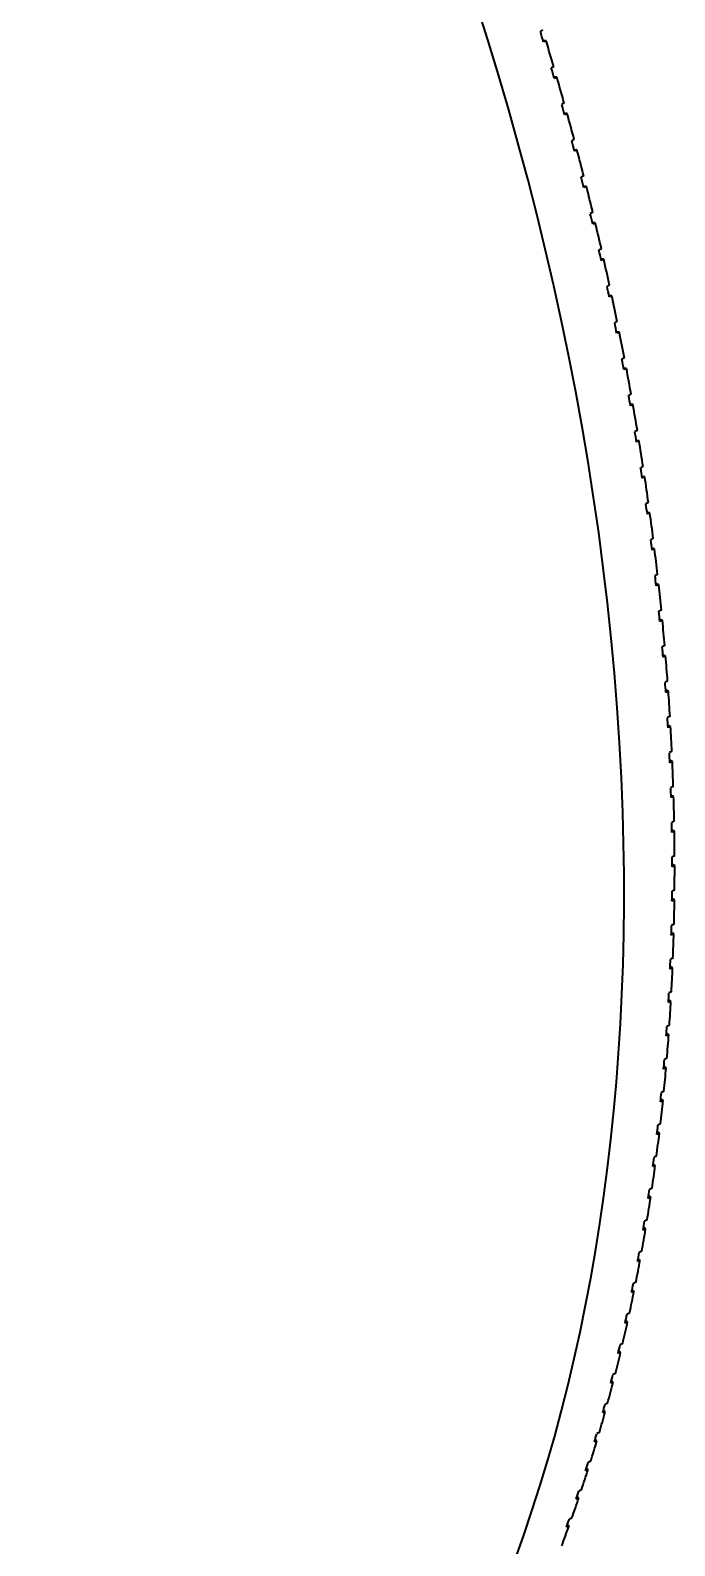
# Model space of a CAD drawing. Extents: x 0 to 297, y 0 to 210.
# Drawn here: x 54.66 to 63.42, y 29.98 to 50.55 of the extents above; entities that cross this region are included whole.
import ezdxf

# ---------------------------------------------------------------- set-up
doc = ezdxf.new("R2010")
doc.units = 0

msp = doc.modelspace()

# ---------------------------------------------------------------- linework, layer by layer
at = {"color": 7, "lineweight": 35, "ltscale": 0.000952696}
for p, q in [((61.625, 50.547), (61.591, 50.53)), ((62.051, 49.065), (62.016, 49.048)), ((62.42, 47.582), (62.386, 47.565)), ((63.198, 43.026), (63.164, 43.009)), ((63.329, 41.579), (63.295, 41.563)), ((63.384, 40.625), (63.349, 40.609)), ((63.415, 39.213), (63.381, 39.196)), ((63.414, 38.881), (63.38, 38.864)), ((63.257, 36.024), (63.222, 36.008)), ((62.946, 33.858), (62.912, 33.842)), ((62.888, 33.558), (62.854, 33.541))]:
    msp.add_line(p, q, dxfattribs=at)
at = {"color": 7, "lineweight": 35, "ltscale": 0.000959693}
msp.add_line((61.668, 50.405), (61.63, 50.402), dxfattribs=at)
at = {"color": 7, "lineweight": 35, "ltscale": 0.000952827}
msp.add_line((61.668, 50.405), (61.634, 50.389), dxfattribs=at)
at = {"color": 7, "lineweight": 35, "ltscale": 0.000952782}
for p, q in [((61.773, 50.053), (61.739, 50.037)), ((61.915, 49.559), (61.881, 49.543)), ((62.088, 48.923), (62.054, 48.907)), ((62.216, 48.429), (62.182, 48.412)), ((62.337, 47.934), (62.303, 47.918)), ((62.561, 46.946), (62.527, 46.93)), ((62.733, 46.101), (62.698, 46.085)), ((62.932, 44.977), (62.897, 44.961)), ((62.987, 44.627), (62.953, 44.611)), ((63.078, 43.998), (63.044, 43.982)), ((63.142, 43.511), (63.107, 43.495)), ((63.183, 43.164), (63.148, 43.148)), ((63.319, 41.716), (63.285, 41.7)), ((63.36, 41.101), (63.325, 41.085)), ((63.409, 39.816), (63.375, 39.799)), ((63.406, 38.418), (63.372, 38.401)), ((63.372, 37.501), (63.337, 37.484)), ((63.335, 36.918), (63.301, 36.902)), ((63.223, 35.709), (63.188, 35.692)), ((63.152, 35.145), (63.118, 35.129)), ((63.09, 34.712), (63.056, 34.696)), ((63.021, 34.283), (62.987, 34.266)), ((62.681, 32.611), (62.647, 32.595)), ((62.58, 32.205), (62.546, 32.189))]:
    msp.add_line(p, q, dxfattribs=at)
at = {"color": 7, "lineweight": 35, "ltscale": 0.000960488}
msp.add_line((61.815, 49.912), (61.776, 49.909), dxfattribs=at)
at = {"color": 7, "lineweight": 35, "ltscale": 0.000952741}
for p, q in [((61.815, 49.912), (61.78, 49.895)), ((62.18, 48.57), (62.146, 48.554)), ((62.531, 47.088), (62.496, 47.071)), ((62.635, 46.594), (62.601, 46.577)), ((62.664, 46.453), (62.629, 46.436)), ((62.909, 45.118), (62.874, 45.101)), ((63.124, 43.651), (63.09, 43.634)), ((63.249, 42.541), (63.214, 42.525)), ((63.292, 42.059), (63.258, 42.043)), ((63.352, 41.238), (63.317, 41.221)), ((63.397, 40.287), (63.362, 40.271)), ((63.411, 39.681), (63.377, 39.665)), ((63.412, 38.748), (63.378, 38.731)), ((63.403, 38.286), (63.369, 38.269)), ((63.364, 37.371), (63.33, 37.354)), ((63.299, 36.469), (63.265, 36.453)), ((63.31, 36.598), (63.276, 36.581)), ((63.042, 34.405), (63.007, 34.389)), ((62.776, 33.022), (62.742, 33.006)), ((62.709, 32.729), (62.675, 32.712)), ((62.61, 32.321), (62.576, 32.305)), ((62.113, 30.632), (62.078, 30.615))]:
    msp.add_line(p, q, dxfattribs=at)
at = {"color": 7, "lineweight": 35, "ltscale": 0.000961129}
msp.add_line((61.955, 49.418), (61.916, 49.416), dxfattribs=at)
at = {"color": 7, "lineweight": 35, "ltscale": 0.000952655}
for p, q in [((61.955, 49.418), (61.92, 49.401)), ((62.303, 48.076), (62.269, 48.059)), ((62.453, 47.44), (62.418, 47.424)), ((62.759, 45.96), (62.725, 45.944)), ((62.824, 45.609), (62.79, 45.592)), ((63.059, 44.138), (63.024, 44.122)), ((63.235, 42.68), (63.201, 42.663)), ((63.28, 42.197), (63.246, 42.181)), ((63.377, 40.761), (63.343, 40.745)), ((63.401, 40.152), (63.366, 40.135)), ((63.392, 37.958), (63.358, 37.941)), ((63.387, 37.826), (63.353, 37.81)), ((63.344, 37.047), (63.31, 37.031)), ((63.27, 36.151), (63.235, 36.135)), ((63.169, 35.27), (63.134, 35.254)), ((63.108, 34.836), (63.074, 34.819)), ((62.864, 33.438), (62.83, 33.421)), ((62.802, 33.141), (62.768, 33.124)), ((62.504, 31.919), (62.47, 31.902)), ((62.359, 31.408), (62.325, 31.392))]:
    msp.add_line(p, q, dxfattribs=at)
at = {"color": 7, "lineweight": 35, "ltscale": 0.000961978}
msp.add_line((62.088, 48.923), (62.05, 48.922), dxfattribs=at)
at = {"color": 7, "lineweight": 35, "ltscale": 0.000962544}
msp.add_line((62.216, 48.429), (62.178, 48.429), dxfattribs=at)
at = {"color": 7, "lineweight": 35, "ltscale": 0.000963188}
msp.add_line((62.337, 47.934), (62.299, 47.935), dxfattribs=at)
at = {"color": 7, "lineweight": 35, "ltscale": 0.000963509}
msp.add_line((62.453, 47.44), (62.414, 47.442), dxfattribs=at)
at = {"color": 7, "lineweight": 35, "ltscale": 0.000963869}
msp.add_line((62.561, 46.946), (62.523, 46.949), dxfattribs=at)
at = {"color": 7, "lineweight": 35, "ltscale": 0.000964059}
msp.add_line((62.664, 46.453), (62.625, 46.456), dxfattribs=at)
at = {"color": 7, "lineweight": 35, "ltscale": 0.000963946}
msp.add_line((62.759, 45.96), (62.721, 45.964), dxfattribs=at)
at = {"color": 7, "lineweight": 35, "ltscale": 0.000963801}
msp.add_line((62.849, 45.468), (62.811, 45.473), dxfattribs=at)
at = {"color": 7, "lineweight": 35, "ltscale": 0.000952868}
for p, q in [((62.849, 45.468), (62.814, 45.452)), ((63.008, 44.487), (62.974, 44.471)), ((63.415, 39.347), (63.38, 39.33)), ((63.208, 35.583), (63.173, 35.566)), ((62.968, 33.979), (62.934, 33.963))]:
    msp.add_line(p, q, dxfattribs=at)
at = {"color": 7, "lineweight": 35, "ltscale": 0.00096324}
msp.add_line((62.932, 44.977), (62.894, 44.983), dxfattribs=at)
at = {"color": 7, "lineweight": 35, "ltscale": 0.000962672}
msp.add_line((63.008, 44.487), (62.97, 44.494), dxfattribs=at)
at = {"color": 7, "lineweight": 35, "ltscale": 0.000961636}
msp.add_line((63.078, 43.998), (63.04, 44.006), dxfattribs=at)
at = {"color": 7, "lineweight": 35, "ltscale": 0.000960356}
msp.add_line((63.142, 43.511), (63.104, 43.52), dxfattribs=at)
at = {"color": 7, "lineweight": 35, "ltscale": 0.000958831}
msp.add_line((63.198, 43.026), (63.161, 43.035), dxfattribs=at)
at = {"color": 7, "lineweight": 35, "ltscale": 0.000956949}
msp.add_line((63.249, 42.541), (63.212, 42.552), dxfattribs=at)
at = {"color": 7, "lineweight": 35, "ltscale": 0.000954851}
msp.add_line((63.292, 42.059), (63.256, 42.07), dxfattribs=at)
at = {"color": 7, "lineweight": 35, "ltscale": 0.000952212}
msp.add_line((63.329, 41.579), (63.293, 41.591), dxfattribs=at)
at = {"color": 7, "lineweight": 35, "ltscale": 0.000949403}
msp.add_line((63.36, 41.101), (63.324, 41.113), dxfattribs=at)
at = {"color": 7, "lineweight": 35, "ltscale": 0.000945953}
msp.add_line((63.384, 40.625), (63.348, 40.638), dxfattribs=at)
at = {"color": 7, "lineweight": 35, "ltscale": 0.000942352}
msp.add_line((63.401, 40.152), (63.366, 40.165), dxfattribs=at)
at = {"color": 7, "lineweight": 35, "ltscale": 0.000938309}
msp.add_line((63.411, 39.681), (63.376, 39.695), dxfattribs=at)
at = {"color": 7, "lineweight": 35, "ltscale": 0.000933629}
msp.add_line((63.415, 39.213), (63.381, 39.228), dxfattribs=at)
at = {"color": 7, "lineweight": 35, "ltscale": 0.000928735}
msp.add_line((63.412, 38.748), (63.379, 38.763), dxfattribs=at)
at = {"color": 7, "lineweight": 35, "ltscale": 0.000923304}
msp.add_line((63.403, 38.286), (63.37, 38.301), dxfattribs=at)
at = {"color": 7, "lineweight": 35, "ltscale": 0.000917232}
msp.add_line((63.387, 37.826), (63.354, 37.842), dxfattribs=at)
at = {"color": 7, "lineweight": 35, "ltscale": 0.000910887}
msp.add_line((63.364, 37.371), (63.332, 37.387), dxfattribs=at)
at = {"color": 7, "lineweight": 35, "ltscale": 0.000903952}
msp.add_line((63.335, 36.918), (63.303, 36.935), dxfattribs=at)
at = {"color": 7, "lineweight": 35, "ltscale": 0.000896534}
msp.add_line((63.299, 36.469), (63.268, 36.487), dxfattribs=at)
at = {"color": 7, "lineweight": 35, "ltscale": 0.000888538}
msp.add_line((63.257, 36.024), (63.226, 36.042), dxfattribs=at)
at = {"color": 7, "lineweight": 35, "ltscale": 0.00088027}
msp.add_line((63.208, 35.583), (63.178, 35.601), dxfattribs=at)
at = {"color": 7, "lineweight": 35, "ltscale": 0.000871184}
msp.add_line((63.152, 35.145), (63.122, 35.164), dxfattribs=at)
at = {"color": 7, "lineweight": 35, "ltscale": 0.000861704}
msp.add_line((63.09, 34.712), (63.061, 34.731), dxfattribs=at)
at = {"color": 7, "lineweight": 35, "ltscale": 0.000851703}
msp.add_line((63.021, 34.283), (62.993, 34.302), dxfattribs=at)
at = {"color": 7, "lineweight": 35, "ltscale": 0.000841114}
msp.add_line((62.946, 33.858), (62.918, 33.877), dxfattribs=at)
at = {"color": 7, "lineweight": 35, "ltscale": 0.000829975}
msp.add_line((62.864, 33.438), (62.837, 33.457), dxfattribs=at)
at = {"color": 7, "lineweight": 35, "ltscale": 0.000818396}
msp.add_line((62.776, 33.022), (62.75, 33.041), dxfattribs=at)
at = {"color": 7, "lineweight": 35, "ltscale": 0.000806103}
msp.add_line((62.681, 32.611), (62.656, 32.631), dxfattribs=at)
at = {"color": 7, "lineweight": 35, "ltscale": 0.00079343}
msp.add_line((62.58, 32.205), (62.555, 32.225), dxfattribs=at)
at = {"color": 7, "lineweight": 35, "ltscale": 0.000952761}
for p, q in [((62.473, 31.804), (62.439, 31.788)), ((62.392, 31.521), (62.358, 31.505)), ((62.15, 30.742), (62.115, 30.725)), ((61.98, 30.252), (61.946, 30.235))]:
    msp.add_line(p, q, dxfattribs=at)
at = {"color": 7, "lineweight": 35, "ltscale": 0.000780114}
msp.add_line((62.473, 31.804), (62.449, 31.824), dxfattribs=at)
at = {"color": 7, "lineweight": 35, "ltscale": 0.000766229}
msp.add_line((62.359, 31.408), (62.336, 31.428), dxfattribs=at)
at = {"color": 7, "lineweight": 35, "ltscale": 0.000952675}
for p, q in [((62.274, 31.129), (62.24, 31.112)), ((62.239, 31.017), (62.205, 31.001)), ((62.019, 30.36), (61.985, 30.344))]:
    msp.add_line(p, q, dxfattribs=at)
at = {"color": 7, "lineweight": 35, "ltscale": 0.000751921}
msp.add_line((62.239, 31.017), (62.216, 31.037), dxfattribs=at)
at = {"color": 7, "lineweight": 35, "ltscale": 0.00073712}
msp.add_line((62.113, 30.632), (62.091, 30.651), dxfattribs=at)
at = {"color": 7, "lineweight": 35, "ltscale": 0.000721648}
msp.add_line((61.98, 30.252), (61.959, 30.271), dxfattribs=at)
at = {"color": 7, "lineweight": 35}
for centre, major_axis, start_param, end_param in [((40.928, 48.204), (-12.992, 27.041), 4.114509, 6.283151), ((41.581, 48.517), (-12.992, 27.041), 4.476972, 4.481972), ((41.615, 48.534), (12.992, -27.041), 1.322916, 1.335379), ((41.581, 48.517), (-12.992, 27.041), 4.459509, 4.464509), ((41.615, 48.534), (12.992, -27.041), 1.305453, 1.317916), ((41.581, 48.517), (-12.992, 27.041), 4.442046, 4.447046), ((41.615, 48.534), (12.992, -27.041), 1.28799, 1.300453), ((41.581, 48.517), (-12.992, 27.041), 4.424583, 4.429583), ((41.615, 48.534), (12.992, -27.041), 1.270528, 1.28299), ((41.581, 48.517), (-12.992, 27.041), 4.407121, 4.412121), ((41.615, 48.534), (12.992, -27.041), 1.253067, 1.265528), ((41.581, 48.517), (-12.992, 27.041), 4.389659, 4.394659), ((41.615, 48.534), (12.992, -27.041), 1.235606, 1.248067), ((41.581, 48.517), (-12.992, 27.041), 4.372198, 4.377198), ((41.615, 48.534), (12.992, -27.041), 1.218145, 1.230606), ((41.581, 48.517), (-12.992, 27.041), 4.354738, 4.359738), ((41.615, 48.534), (12.992, -27.041), 1.200685, 1.213145), ((41.581, 48.517), (-12.992, 27.041), 4.337278, 4.342278), ((41.615, 48.534), (12.992, -27.041), 1.183226, 1.195685), ((41.581, 48.517), (-12.992, 27.041), 4.319818, 4.324818), ((41.615, 48.534), (12.992, -27.041), 1.165766, 1.178226), ((41.581, 48.517), (-12.992, 27.041), 4.302359, 4.307359), ((41.615, 48.534), (12.992, -27.041), 1.148308, 1.160766), ((41.581, 48.517), (-12.992, 27.041), 4.2849, 4.289901), ((41.615, 48.534), (12.992, -27.041), 1.13085, 1.143308), ((41.581, 48.517), (-12.992, 27.041), 4.267442, 4.272442), ((41.615, 48.534), (12.992, -27.041), 1.113392, 1.12585), ((41.581, 48.517), (-12.992, 27.041), 4.249985, 4.254985), ((41.615, 48.534), (12.992, -27.041), 1.095935, 1.108392), ((41.581, 48.517), (-12.992, 27.041), 4.232528, 4.237528), ((41.615, 48.534), (12.992, -27.041), 1.078478, 1.090935), ((41.581, 48.517), (-12.992, 27.041), 4.215071, 4.220071), ((41.615, 48.534), (12.992, -27.041), 1.061022, 1.073478), ((41.581, 48.517), (-12.992, 27.041), 4.197615, 4.202615), ((41.615, 48.534), (12.992, -27.041), 1.043567, 1.056022), ((41.581, 48.517), (-12.992, 27.041), 4.180159, 4.185159), ((41.615, 48.534), (12.992, -27.041), 1.026112, 1.038567), ((41.581, 48.517), (-12.992, 27.041), 4.162704, 4.167704), ((41.615, 48.534), (12.992, -27.041), 1.008657, 1.021112), ((41.581, 48.517), (-12.992, 27.041), 4.14525, 4.15025), ((41.615, 48.534), (12.992, -27.041), 0.991203, 1.003657), ((41.581, 48.517), (-12.992, 27.041), 4.127796, 4.132796), ((41.615, 48.534), (12.992, -27.041), 0.97375, 0.986203), ((41.581, 48.517), (-12.992, 27.041), 4.110342, 4.115342), ((41.615, 48.534), (12.992, -27.041), 0.956297, 0.96875), ((40.928, 48.204), (-12.992, 27.041), 3.141593, 4.114509), ((41.581, 48.517), (-12.992, 27.041), 4.092889, 4.097889), ((41.615, 48.534), (12.992, -27.041), 0.938844, 0.951297), ((41.581, 48.517), (-12.992, 27.041), 4.075437, 4.080437), ((41.615, 48.534), (12.992, -27.041), 0.921392, 0.933844), ((41.581, 48.517), (-12.992, 27.041), 4.057985, 4.062985), ((41.615, 48.534), (12.992, -27.041), 0.90394, 0.916392), ((41.581, 48.517), (-12.992, 27.041), 4.040533, 4.045533), ((41.615, 48.534), (12.992, -27.041), 0.886489, 0.89894), ((41.581, 48.517), (-12.992, 27.041), 4.023082, 4.028082), ((41.615, 48.534), (12.992, -27.041), 0.869039, 0.881489), ((41.581, 48.517), (-12.992, 27.041), 4.005632, 4.010632), ((41.615, 48.534), (12.992, -27.041), 0.851589, 0.864039), ((41.581, 48.517), (-12.992, 27.041), 3.988182, 3.993182), ((41.615, 48.534), (12.992, -27.041), 0.834139, 0.846589), ((41.581, 48.517), (-12.992, 27.041), 3.970732, 3.975732), ((41.615, 48.534), (12.992, -27.041), 0.81669, 0.829139), ((41.581, 48.517), (-12.992, 27.041), 3.953283, 3.958283), ((41.615, 48.534), (12.992, -27.041), 0.799242, 0.81169), ((41.615, 48.534), (12.992, -27.041), 0.781794, 0.794242), ((41.581, 48.517), (-12.992, 27.041), 3.935835, 3.940835), ((41.581, 48.517), (-12.992, 27.041), 3.918387, 3.923387), ((41.615, 48.534), (12.992, -27.041), 0.764347, 0.776794), ((41.581, 48.517), (-12.992, 27.041), 3.900939, 3.905939), ((41.615, 48.534), (12.992, -27.041), 0.7469, 0.759347), ((41.581, 48.517), (-12.992, 27.041), 3.883492, 3.888492), ((41.615, 48.534), (12.992, -27.041), 0.729453, 0.7419), ((41.581, 48.517), (-12.992, 27.041), 3.866046, 3.871046), ((41.615, 48.534), (12.992, -27.041), 0.712007, 0.724453), ((41.581, 48.517), (-12.992, 27.041), 3.8486, 3.8536), ((41.615, 48.534), (12.992, -27.041), 0.694561, 0.707007), ((41.581, 48.517), (-12.992, 27.041), 3.831154, 3.836154), ((41.615, 48.534), (12.992, -27.041), 0.677116, 0.689561), ((41.581, 48.517), (-12.992, 27.041), 3.813709, 3.818709), ((41.615, 48.534), (12.992, -27.041), 0.659672, 0.672116), ((41.581, 48.517), (-12.992, 27.041), 3.796265, 3.801265), ((41.615, 48.534), (12.992, -27.041), 0.642228, 0.654672), ((41.581, 48.517), (-12.992, 27.041), 3.77882, 3.783821), ((41.615, 48.534), (12.992, -27.041), 0.624784, 0.637228), ((41.581, 48.517), (-12.992, 27.041), 3.761377, 3.766377), ((41.615, 48.534), (12.992, -27.041), 0.607341, 0.619784), ((41.581, 48.517), (-12.992, 27.041), 3.743934, 3.748934), ((41.615, 48.534), (12.992, -27.041), 0.589899, 0.602341), ((41.581, 48.517), (-12.992, 27.041), 3.726491, 3.731491), ((41.615, 48.534), (12.992, -27.041), 0.572456, 0.584899), ((41.615, 48.534), (12.992, -27.041), 0.555015, 0.567456), ((41.581, 48.517), (-12.992, 27.041), 3.709049, 3.714049)]:
    msp.add_ellipse(centre, major_axis=major_axis, ratio=0.647366, start_param=start_param, end_param=end_param, dxfattribs=at)

doc.saveas('drawing.dxf')
